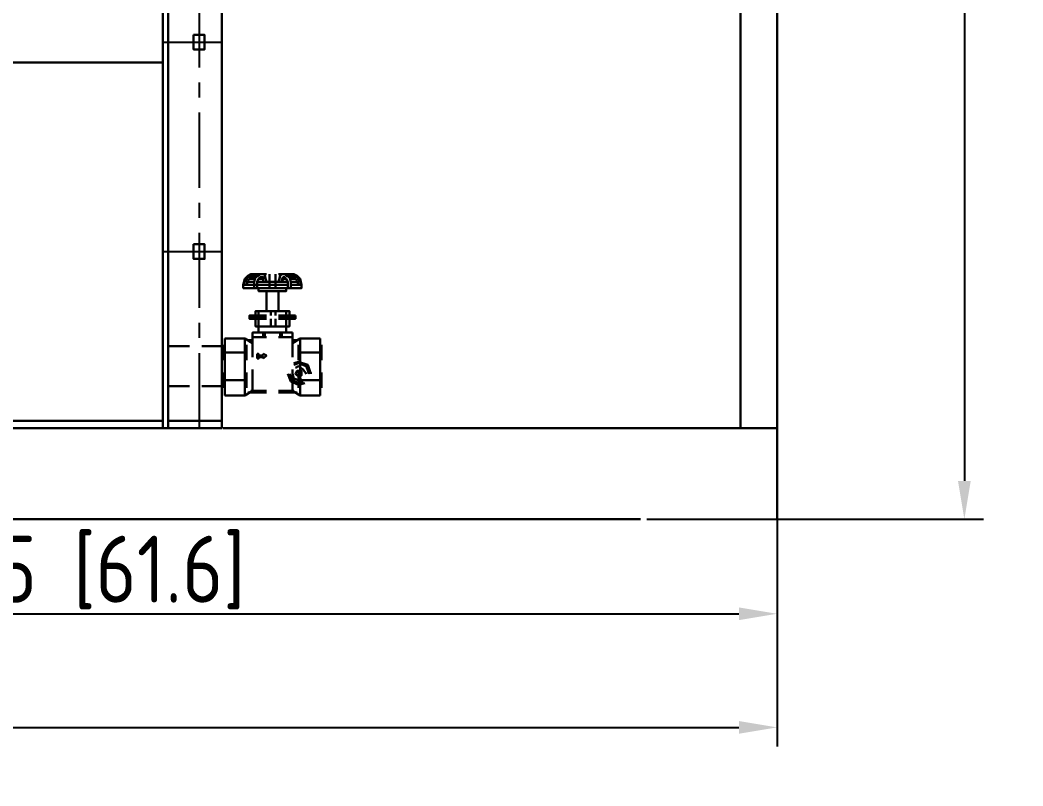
# Model space of a CAD drawing. Header units: millimetres. Extents: x 198356 to 209798, y -190593 to -183267.
# Drawn here: x 203644 to 204746, y -186326 to -185484 of the extents above; entities that cross this region are included whole.
import ezdxf

# ---------------------------------------------------------------- set-up
doc = ezdxf.new("R2010")
doc.units = ezdxf.units.MM
doc.header["$LTSCALE"] = 13
doc.linetypes.add('CENTERX2', pattern=[101.6, 63.5, -12.7, 12.7, -12.7])
doc.layers.add('1', color=4, linetype='Continuous')
doc.layers.add('粗实线', color=4, linetype='Continuous')
for name, color, linetype, lineweight in [('1粗实线', 4, 'Continuous', 50), ('2细实线', 3, 'Continuous', 20), ('标注、文本', 3, 'Continuous', 25)]:
    doc.layers.add(name, color=color, linetype=linetype, lineweight=lineweight)
doc.styles.get("Standard").update_dxf_attribs({"font": 'gbenor.shx', "bigfont": 'gbcbig.shx'})
doc.dimstyles.new('英寸 1-10', dxfattribs={"dimscale": 14, "dimtxt": 3.5, "dimasz": 2, "dimexe": 1.5, "dimexo": 0.5, "dimgap": 0.5, "dimtad": 1, "dimtoh": 1, "dimdec": 1, "dimdsep": 46, "dimtxsty": 'Standard', "dimcen": 2.5, "dimclrd": 3, "dimclre": 3, "dimclrt": 3, "dimadec": 0, "dimazin": 2, "dimtfac": 1, "dimtdec": 1, "dimtmove": 0, "dimatfit": 2, "dimfxl": 1, "dimarcsym": 0})

# ---------------------------------------------------------------- blocks, each defined once
blk = doc.blocks.new('A$C4C206FB1')
at = {"layer": '标注、文本', "color": 4, "lineweight": 30}
for points in [[(58.52, 85.61), (56.35, 84.53), (54.19, 82.36)], [(68.28, 85.61), (65.02, 85.61), (61.77, 83.45), (60.69, 80.2)], [(69.36, 80.2), (68.28, 84.53), (68.28, 85.61)], [(78.03, 80.2), (79.11, 84.53), (80.2, 85.61)], [(78.03, 85.61), (88.87, 85.61)], [(86.7, 80.2), (85.61, 83.45), (82.36, 85.61)], [(93.2, 82.36), (91.03, 84.53), (88.87, 85.61)], [(69.36, 75.86), (53.1, 75.86), (53.1, 78.03)], [(69.36, 75.86), (53.1, 75.86), (53.1, 78.03), (60.69, 78.03)], [(58.52, 84.53), (56.35, 83.45), (55.27, 82.36)], [(58.52, 83.45), (57.44, 82.36), (56.35, 81.28)], [(58.52, 82.36), (57.44, 82.36), (56.35, 81.28)], [(65.02, 83.45), (63.94, 82.36), (62.86, 80.2)], [(65.02, 82.36), (63.94, 82.36), (62.86, 80.2)], [(62.86, 75.86), (62.86, 80.2), (62.86, 78.03)], [(62.86, 78.03), (84.53, 78.03)], [(67.19, 80.2), (67.19, 82.36), (67.19, 83.45), (66.11, 83.45)], [(67.19, 82.36), (66.11, 82.36)], [(67.19, 82.36), (67.19, 80.2)], [(94.28, 78.03), (94.28, 75.86), (78.03, 75.86)], [(86.7, 78.03), (94.28, 78.03), (94.28, 75.86), (78.03, 75.86)], [(81.28, 83.45), (80.2, 82.36)], [(80.2, 80.2), (81.28, 82.36)], [(84.53, 80.2), (83.45, 82.36), (82.36, 83.45)], [(84.53, 80.2), (83.45, 82.36), (82.36, 82.36)], [(84.53, 75.86), (84.53, 80.2), (84.53, 78.03)], [(92.12, 82.36), (91.03, 83.45), (88.87, 84.53)], [(91.03, 81.28), (89.95, 82.36), (88.87, 83.45)], [(91.03, 81.28), (89.95, 82.36), (88.87, 82.36)], [(61.77, 56.35), (61.77, 59.61), (85.61, 59.61), (85.61, 56.35)], [(69.36, 55.27), (57.44, 55.27), (57.44, 56.35), (69.36, 56.35)], [(69.36, 54.19), (57.44, 54.19), (57.44, 55.27), (69.36, 55.27)], [(85.61, 54.19), (85.61, 48.77), (61.77, 48.77), (61.77, 54.19)], [(89.95, 56.35), (89.95, 55.27), (78.03, 55.27)], [(78.03, 56.35), (89.95, 56.35)], [(89.95, 55.27), (89.95, 54.19), (78.03, 54.19)], [(78.03, 55.27), (89.95, 55.27)], [(69.36, 41.18), (59.61, 41.18), (59.61, 44.43), (69.36, 44.43)], [(87.78, 44.43), (87.78, 41.18), (78.03, 41.18)], [(78.03, 44.43), (87.78, 44.43)], [(39.01, 24.93), (39.01, 35.76)], [(40.1, 40.1), (40.1, 30.34), (40.1, 10.84), (40.1, 0)], [(54.19, 40.1), (54.19, 30.34), (54.19, 10.84), (54.19, 0)], [(59.61, 41.18), (59.61, 27.09)], [(87.78, 41.18), (87.78, 27.09)], [(107.29, 40.1), (107.29, 30.34), (93.2, 30.34)], [(93.2, 40.1), (93.2, 30.34), (93.2, 10.84), (93.2, 0)], [(107.29, 40.1), (107.29, 30.34), (107.29, 10.84), (107.29, 0)], [(108.37, 24.93), (108.37, 35.76)], [(0, 34.68), (15.17, 34.68)], [(23.84, 34.68), (39.01, 34.68)], [(62.86, 29.26), (63.94, 29.26), (63.94, 28.18)], [(62.86, 29.26), (62.86, 28.18)], [(67.19, 29.26), (69.36, 28.18), (67.19, 26.01)], [(67.19, 29.26), (67.19, 28.18)], [(62.86, 26.01), (63.94, 26.01), (63.94, 27.09)], [(67.19, 26.01), (67.19, 27.09), (63.94, 27.09)], [(100.79, 15.17), (98.62, 21.67), (92.12, 23.84), (88.87, 22.76)], [(99.7, 15.17), (97.54, 20.59), (92.12, 22.76), (88.87, 21.67)], [(55.27, 16.26), (55.27, 5.42)], [(59.61, 18.42), (59.61, 3.25)], [(84.53, 15.17), (86.7, 9.75), (92.12, 7.59), (96.45, 8.67)], [(85.61, 15.17), (87.78, 10.84), (92.12, 8.67), (95.37, 9.75)], [(87.78, 18.42), (87.78, 3.25), (93.2, 0)], [(87.78, 15.17), (88.87, 11.92), (92.12, 10.84), (94.28, 11.92)], [(97.54, 15.17), (95.37, 18.42), (92.12, 20.59), (89.95, 19.51)], [(92.12, 16.26), (92.12, 5.42)], [(99.7, 15.17), (99.7, 16.26)], [(100.79, 15.17), (100.79, 16.26)], [(107.29, 10.84), (93.2, 10.84)], [(0, 6.5), (15.17, 6.5)], [(23.84, 6.5), (39.01, 6.5)], [(56.35, 2.17), (69.36, 2.17)], [(58.52, 3.25), (69.36, 3.25)], [(78.03, 3.25), (87.78, 3.25)], [(78.03, 3.25), (88.87, 3.25)], [(78.03, 2.17), (91.03, 2.17)]]:
    blk.add_lwpolyline(points, dxfattribs=at)
for points in [[(83.45, 75.86), (83.45, 73.69), (63.94, 73.69), (63.94, 75.86)], [(78.03, 73.69), (78.03, 59.61), (69.36, 59.61), (69.36, 73.69)], [(83.45, 48.77), (83.45, 44.43), (63.94, 44.43), (63.94, 48.77)], [(94.28, 15.17), (94.28, 17.34), (92.12, 17.34), (91.03, 17.34), (89.95, 15.17), (91.03, 14.09), (92.12, 14.09), (94.28, 14.09)], [(93.2, 15.17), (93.2, 16.26), (92.12, 16.26), (92.12, 15.17)]]:
    blk.add_lwpolyline(points, close=True, dxfattribs=at)
for points in [[(58.52, 85.61), (58.52, 85.61), (69.36, 85.61), (69.36, 85.61)], [(71.53, 85.61), (71.53, 85.61), (71.53, 75.86), (71.53, 75.86)], [(75.86, 85.61), (75.86, 85.61), (75.86, 75.86), (75.86, 75.86)], [(79.11, 84.53), (79.11, 84.53), (79.11, 85.61), (79.11, 85.61)], [(82.36, 85.61), (82.36, 85.61), (80.2, 85.61), (80.2, 85.61)], [(53.1, 78.03), (53.1, 78.03), (54.19, 82.36), (54.19, 82.36)], [(53.1, 78.03), (53.1, 78.03), (55.27, 82.36), (55.27, 82.36)], [(55.27, 78.03), (55.27, 78.03), (56.35, 81.28), (56.35, 81.28)], [(55.27, 78.03), (55.27, 78.03), (56.35, 81.28), (56.35, 81.28)], [(60.69, 78.03), (60.69, 78.03), (55.27, 78.03), (55.27, 78.03)], [(56.35, 80.2), (56.35, 80.2), (60.69, 80.2), (60.69, 80.2)], [(58.52, 84.53), (58.52, 84.53), (63.94, 84.53), (63.94, 84.53)], [(58.52, 83.45), (58.52, 83.45), (61.77, 83.45), (61.77, 83.45)], [(58.52, 82.36), (58.52, 82.36), (61.77, 82.36), (61.77, 82.36)], [(60.69, 80.2), (60.69, 80.2), (60.69, 75.86), (60.69, 75.86)], [(60.69, 78.03), (60.69, 78.03), (62.86, 78.03), (62.86, 78.03)], [(62.86, 80.2), (62.86, 80.2), (84.53, 80.2), (84.53, 80.2)], [(84.53, 78.03), (84.53, 78.03), (62.86, 78.03), (62.86, 78.03)], [(65.02, 83.45), (65.02, 83.45), (66.11, 83.45), (66.11, 83.45)], [(65.02, 82.36), (65.02, 82.36), (66.11, 82.36), (66.11, 82.36)], [(80.2, 82.36), (80.2, 82.36), (80.2, 80.2), (80.2, 80.2)], [(82.36, 83.45), (82.36, 83.45), (81.28, 83.45), (81.28, 83.45)], [(82.36, 82.36), (82.36, 82.36), (81.28, 82.36), (81.28, 82.36)], [(88.87, 84.53), (88.87, 84.53), (83.45, 84.53), (83.45, 84.53)], [(88.87, 83.45), (88.87, 83.45), (85.61, 83.45), (85.61, 83.45)], [(88.87, 82.36), (88.87, 82.36), (85.61, 82.36), (85.61, 82.36)], [(86.7, 80.2), (86.7, 80.2), (91.03, 80.2), (91.03, 80.2)], [(91.03, 80.2), (91.03, 80.2), (86.7, 80.2), (86.7, 80.2)], [(86.7, 80.2), (86.7, 80.2), (86.7, 75.86), (86.7, 75.86)], [(94.28, 78.03), (94.28, 78.03), (86.7, 78.03), (86.7, 78.03)], [(86.7, 78.03), (86.7, 78.03), (92.12, 78.03), (92.12, 78.03)], [(92.12, 78.03), (92.12, 78.03), (91.03, 81.28), (91.03, 81.28)], [(92.12, 78.03), (92.12, 78.03), (91.03, 81.28), (91.03, 81.28)], [(94.28, 78.03), (94.28, 78.03), (92.12, 82.36), (92.12, 82.36)], [(94.28, 78.03), (94.28, 78.03), (93.2, 82.36), (93.2, 82.36)], [(94.28, 75.86), (94.28, 75.86), (94.28, 78.03), (94.28, 78.03)], [(63.94, 59.61), (63.94, 59.61), (63.94, 56.35), (63.94, 56.35)], [(72.61, 59.61), (72.61, 59.61), (72.61, 56.35), (72.61, 56.35)], [(75.86, 59.61), (75.86, 59.61), (75.86, 56.35), (75.86, 56.35)], [(83.45, 59.61), (83.45, 59.61), (83.45, 56.35), (83.45, 56.35)], [(63.94, 54.19), (63.94, 54.19), (63.94, 48.77), (63.94, 48.77)], [(72.61, 54.19), (72.61, 54.19), (72.61, 48.77), (72.61, 48.77)], [(75.86, 54.19), (75.86, 54.19), (75.86, 48.77), (75.86, 48.77)], [(83.45, 54.19), (83.45, 54.19), (83.45, 48.77), (83.45, 48.77)], [(67.19, 44.43), (67.19, 44.43), (67.19, 41.18), (67.19, 41.18)], [(68.28, 44.43), (68.28, 44.43), (68.28, 41.18), (68.28, 41.18)], [(79.11, 44.43), (79.11, 44.43), (79.11, 41.18), (79.11, 41.18)], [(80.2, 44.43), (80.2, 44.43), (80.2, 41.18), (80.2, 41.18)], [(40.1, 40.1), (40.1, 40.1), (46.6, 40.1), (46.6, 40.1)], [(40.1, 30.34), (40.1, 30.34), (40.1, 40.1), (40.1, 40.1)], [(46.6, 40.1), (46.6, 40.1), (54.19, 40.1), (54.19, 40.1)], [(54.19, 40.1), (54.19, 40.1), (59.61, 36.85), (59.61, 36.85)], [(55.27, 35.76), (55.27, 35.76), (55.27, 24.93), (55.27, 24.93)], [(56.35, 39.01), (56.35, 39.01), (59.61, 39.01), (59.61, 39.01)], [(58.52, 37.93), (58.52, 37.93), (59.61, 37.93), (59.61, 37.93)], [(93.2, 40.1), (93.2, 40.1), (87.78, 36.85), (87.78, 36.85)], [(87.78, 39.01), (87.78, 39.01), (91.03, 39.01), (91.03, 39.01)], [(87.78, 37.93), (87.78, 37.93), (88.87, 37.93), (88.87, 37.93)], [(92.12, 35.76), (92.12, 35.76), (92.12, 24.93), (92.12, 24.93)], [(107.29, 40.1), (107.29, 40.1), (93.2, 40.1), (93.2, 40.1)], [(40.1, 30.34), (40.1, 30.34), (46.6, 30.34), (46.6, 30.34)], [(46.6, 30.34), (46.6, 30.34), (54.19, 30.34), (54.19, 30.34)], [(62.86, 26.01), (62.86, 26.01), (62.86, 28.18), (62.86, 28.18)], [(63.94, 28.18), (63.94, 28.18), (67.19, 28.18), (67.19, 28.18)], [(39.01, 5.42), (39.01, 5.42), (39.01, 16.26), (39.01, 16.26)], [(97.54, 15.17), (97.54, 15.17), (97.54, 16.26), (97.54, 16.26)], [(108.37, 5.42), (108.37, 5.42), (108.37, 16.26), (108.37, 16.26)], [(40.1, 10.84), (40.1, 10.84), (46.6, 10.84), (46.6, 10.84)], [(46.6, 10.84), (46.6, 10.84), (54.19, 10.84), (54.19, 10.84)], [(54.19, 0), (54.19, 0), (59.61, 3.25), (59.61, 3.25)], [(59.61, 3.25), (59.61, 3.25), (69.36, 3.25), (69.36, 3.25)], [(45.52, 0), (45.52, 0), (40.1, 0), (40.1, 0)], [(54.19, 0), (54.19, 0), (45.52, 0), (45.52, 0)], [(93.2, 0), (93.2, 0), (107.29, 0), (107.29, 0)]]:
    blk.add_open_spline(points, degree=3, dxfattribs=at)
blk = doc.blocks.new('*U95')
at = {"layer": '1', "color": 1, "linetype": 'CENTERX2', "lineweight": -3, "ltscale": 0.1}
blk.add_line((-32.5, 0), (32.5, 0), dxfattribs=at)
at = {"layer": '粗实线', "lineweight": 30}
blk.add_lwpolyline([(1.5, 8), (13.5, 8), (13.5, -8), (1.5, -8)], close=True, dxfattribs=at)
blk = doc.blocks.new('*D119')
at = {"layer": '2细实线', "color": 3, "linetype": 'ByBlock', "lineweight": -2}
for p, q in [((202910.5, -185989.8), (202910.5, -186157.7)), ((204475.5, -185989.8), (204475.5, -186157.7)), ((202952.5, -186136.7), (204433.5, -186136.7))]:
    blk.add_line(p, q, dxfattribs=at)
at = {"layer": '2细实线', "color": 3, "linetype": 'ByBlock'}
for points in [[(202952.5, -186129.7), (202952.5, -186143.7), (202910.5, -186136.7)], [(204433.5, -186129.7), (204433.5, -186143.7), (204475.5, -186136.7)]]:
    blk.add_solid(points, dxfattribs=at)
at = {"layer": 'Defpoints', "color": 0, "linetype": 'ByBlock'}
for p in [(202910.5, -185982.8), (204475.5, -185982.8), (204475.5, -186136.7)]:
    blk.add_point(p, dxfattribs=at)
at = {"layer": '2细实线', "color": 3, "linetype": 'ByBlock', "insert": (203693, -186091.4), "char_height": 73.5, "attachment_point": 5}
blk.add_mtext('1565 [61.6]', dxfattribs=at)
blk = doc.blocks.new('*D101')
at = {"layer": '2细实线', "color": 3, "linetype": 'ByBlock', "lineweight": -2}
for p, q in [((204358.5, -184182.8), (204702.3, -184182.8)), ((204681.3, -184224.8), (204681.3, -185990.8)), ((204332.5, -186032.8), (204702.3, -186032.8))]:
    blk.add_line(p, q, dxfattribs=at)
at = {"layer": '2细实线', "color": 3, "linetype": 'ByBlock'}
for points in [[(204674.3, -184224.8), (204688.3, -184224.8), (204681.3, -184182.8)], [(204674.3, -185990.8), (204688.3, -185990.8), (204681.3, -186032.8)]]:
    blk.add_solid(points, dxfattribs=at)
at = {"layer": 'Defpoints', "color": 0, "linetype": 'ByBlock'}
for p in [(204351.5, -184182.8), (204325.5, -186032.8), (204681.3, -186032.8)]:
    blk.add_point(p, dxfattribs=at)
at = {"layer": '2细实线', "color": 3, "linetype": 'ByBlock', "insert": (204636.1, -185152.3), "char_height": 73.5, "attachment_point": 5, "rotation": 90}
blk.add_mtext('1850 [72.8]', dxfattribs=at)
blk = doc.blocks.new('*D125')
at = {"layer": '2细实线', "color": 3, "linetype": 'ByBlock', "lineweight": -2}
for p, q in [((202028.5, -185775.1), (202028.5, -186282.5)), ((204475.5, -186080.7), (204475.5, -186282.5)), ((202070.5, -186261.5), (204433.5, -186261.5))]:
    blk.add_line(p, q, dxfattribs=at)
at = {"layer": '2细实线', "color": 3, "linetype": 'ByBlock'}
for points in [[(202070.5, -186254.5), (202070.5, -186268.5), (202028.5, -186261.5)], [(204433.5, -186254.5), (204433.5, -186268.5), (204475.5, -186261.5)]]:
    blk.add_solid(points, dxfattribs=at)
at = {"layer": 'Defpoints', "color": 0, "linetype": 'ByBlock'}
for p in [(202028.5, -185768.1), (204475.5, -186073.7), (204475.5, -186261.5)]:
    blk.add_point(p, dxfattribs=at)
at = {"layer": '2细实线', "color": 3, "linetype": 'ByBlock', "insert": (203252, -186216.2), "char_height": 73.5, "attachment_point": 5}
blk.add_mtext('2447 [96.3]', dxfattribs=at)

msp = doc.modelspace()

# ---------------------------------------------------------------- linework, layer by layer
at = {"layer": '1', "color": 1, "linetype": 'CENTERX2', "lineweight": -3, "ltscale": 0.1}
msp.add_line((203841.046, -185932.802), (203841.046, -184182.807), dxfattribs=at)
msp.add_line((203841.046, -185932.802), (203841.046, -184182.807), dxfattribs=at)
at = {"layer": '标注、文本', "color": 4, "lineweight": 30}
for p, q in [((203800.464, -184182.807), (203800.464, -185932.802)), ((204475.464, -184182.807), (204475.464, -185932.802)), ((204475.464, -184182.807), (204475.464, -186032.802)), ((204475.464, -184182.807), (204475.464, -186032.802)), ((203800.464, -185924.802), (202910.464, -185924.802)), ((203800.464, -185932.802), (202910.464, -185932.802)), ((203866.464, -185932.802), (204475.464, -185932.802)), ((204325.464, -186032.802), (202910.464, -186032.802))]:
    msp.add_line(p, q, dxfattribs=at)
at = {"layer": '粗实线', "lineweight": 30}
for p, q in [((204435.464, -185932.802), (204435.464, -184182.807)), ((203806.464, -184212.807), (203806.464, -185932.802)), ((203865.464, -185932.802), (203865.464, -184212.807)), ((202894.464, -185531.181), (203800.464, -185531.181)), ((203806.464, -185924.802), (203865.464, -185924.802)), ((203800.464, -185932.802), (203865.464, -185932.802))]:
    msp.add_line(p, q, dxfattribs=at)

# ---------------------------------------------------------------- block references
at = {"layer": '1粗实线', "color": 0, "linetype": 'ByBlock', "lineweight": -2}
for p in [(203832.964, -185508.807), (203832.964, -185738.807)]:
    msp.add_blockref('*U95', p, dxfattribs=at)
at = {"layer": '标注、文本', "xscale": 1.555200000002515, "yscale": 1.555200000002515, "zscale": 1.5552}
msp.add_blockref('A$C4C206FB1', (203806.464, -185896.825), dxfattribs=at)

# ---------------------------------------------------------------- dimensions: what is measured, and where the dimension line sits
at = {"layer": '2细实线', "linetype": 'ByBlock'}
dim = msp.add_linear_dim(base=(204681.343, -186032.802), p1=(204351.472, -184182.807), p2=(204325.464, -186032.802), angle=90, dimstyle='英寸 1-10', override={"dimtxt": 5.25, "dimasz": 3}, dxfattribs=at)
dim.commit()
dim.dimension.update_dxf_attribs({"geometry": '*D101', "text_midpoint": (204681.343, -185152.306), "dimtype": 160})
for base, p1, p2, picture, middle in [((204475.464, -186261.491), (202028.464, -185768.122), (204475.464, -186073.739), '*D125', (203251.964, -186216.209)), ((204475.464, -186136.677), (202910.464, -185982.802), (204475.464, -185982.802), '*D119', (203692.964, -186091.395))]:
    dim = msp.add_linear_dim(base=base, p1=p1, p2=p2, dimstyle='英寸 1-10', override={"dimtxt": 5.25, "dimasz": 3}, dxfattribs=at)
    dim.commit()
    dim.dimension.update_dxf_attribs({"geometry": picture, "text_midpoint": middle})

doc.saveas('drawing.dxf')
